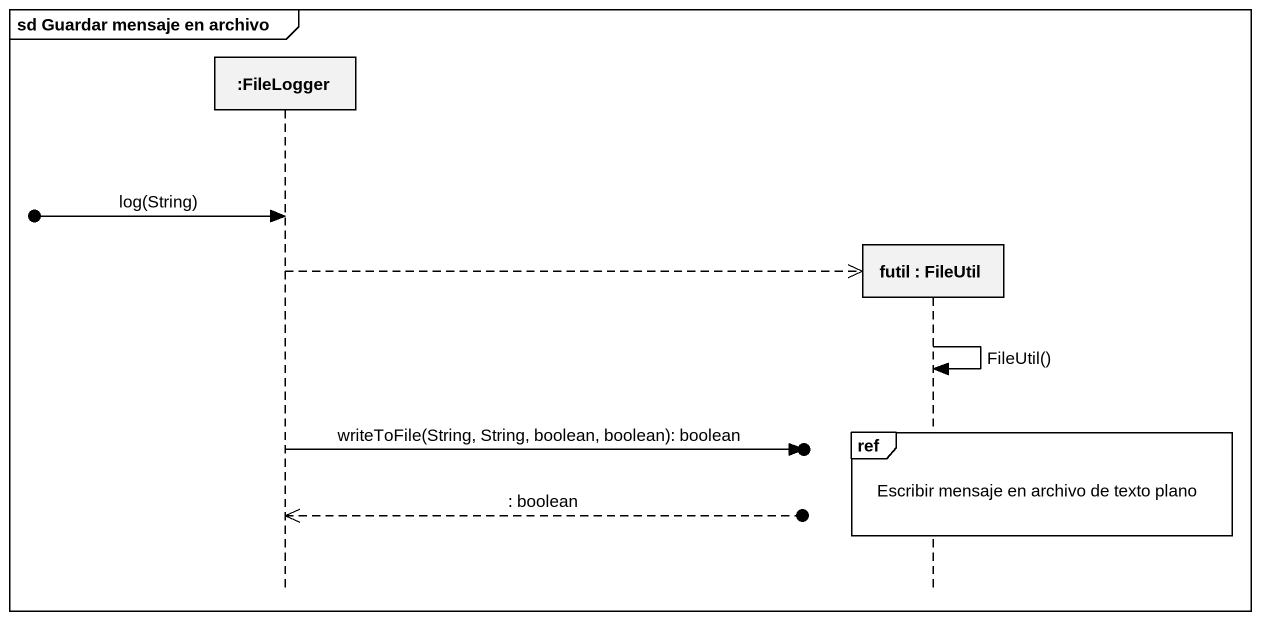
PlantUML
@startuml
mainframe sd Guardar mensaje en archivo
hide footbox
participant ":FileLogger" as FileLogger
participant "futil : FileUtil" as futil

[o-> FileLogger : log(String)
FileLogger -->> futil **
futil -> futil : FileUtil()
ref over futil : Escribir mensaje en archivo de texto plano
FileLogger ->o] : writeToFile(String, String, boolean, boolean): boolean
FileLogger <<--o] : : boolean
@enduml
